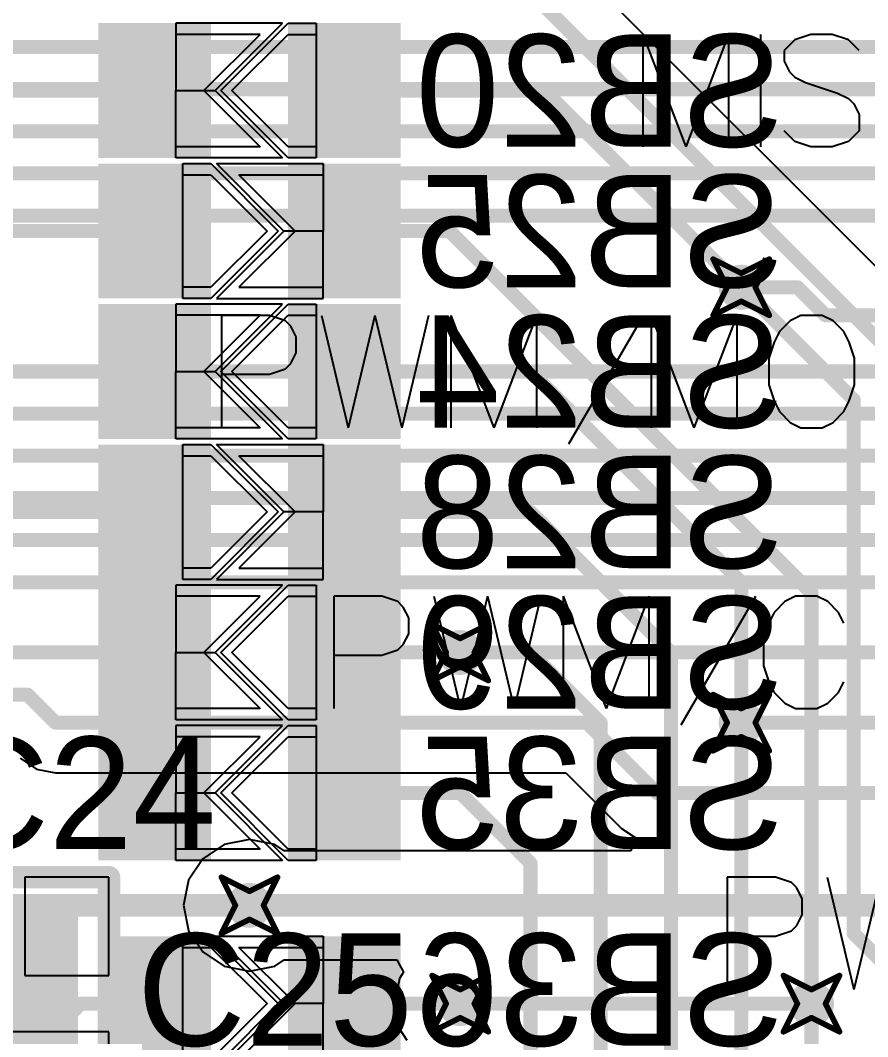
# Model space of a CAD drawing. Header units: millimetres. Extents: x 2.26 to 6.57, y 1.2 to 4.64.
# Drawn here: x 4.2767 to 4.5783, y 2.3164 to 2.6781 of the extents above; entities that cross this region are included whole.
import ezdxf

# ---------------------------------------------------------------- set-up
doc = ezdxf.new("R2010")
doc.units = ezdxf.units.MM
doc.header["$MEASUREMENT"] = 0
for name, color, linetype in [('BottomLayer', 5, 'Continuous'), ('BottomOverlay', 54, 'Continuous'), ('BottomPaste', 16, 'Continuous'), ('BottomSolder', 6, 'Continuous'), ('DrillDrawing', 1, 'Continuous'), ('MultiLayer', 9, 'Continuous'), ('TopLayer', 1, 'Continuous'), ('TopOverlay', 2, 'Continuous'), ('TopPaste', 8, 'Continuous'), ('TopSolder', 216, 'Continuous'), ('ViaHoleLayer', 16, 'Continuous')]:
    doc.layers.add(name, color=color, linetype=linetype)

# ---------------------------------------------------------------- blocks, each defined once
blk = doc.blocks.new('TAN_A_141')
at = {"layer": 'TopLayer'}
for points in [[(-0.085, 0.03), (-0.135, 0.03), (-0.085, -0.03), (-0.135, -0.03)], [(0.025, 0.03), (-0.025, 0.03), (0.025, -0.03), (-0.025, -0.03)]]:
    blk.add_solid(points, dxfattribs=at)
at = {"layer": 'TopOverlay'}
for points, const_width in [([(-0.15, 0.045), (-0.15, -0.045)], 0.008), ([(-0.1, 0.045), (-0.15, 0.045)], 0.008), ([(0.04, 0.045), (-0.005, 0.045)], 0.008), ([(0.04, 0.045), (0.04, 0.01)], 0.008), ([(0.04, 0), (0.04, -0.02)], 0.005), ([(0.05, -0.01), (0.03, -0.01)], 0.005), ([(0.04, -0.03), (0.04, -0.045)], 0.008), ([(-0.1, -0.045), (-0.15, -0.045)], 0.008), ([(0.04, -0.045), (-0.005, -0.045)], 0.008)]:
    blk.add_lwpolyline(points, dxfattribs=dict(at, const_width=const_width))
for points, const_width in [([(-0.152, 0.045, 1), (-0.148, 0.045, 1)], 0.004), ([(-0.152, 0.045, 1), (-0.148, 0.045, 1)], 0.004), ([(-0.102, 0.045, 1), (-0.098, 0.045, 1)], 0.004), ([(-0.007, 0.045, 1), (-0.003, 0.045, 1)], 0.004), ([(0.038, 0.045, 1), (0.042, 0.045, 1)], 0.004), ([(0.038, 0.045, 1), (0.042, 0.045, 1)], 0.004), ([(0.038, 0.01, 1), (0.042, 0.01, 1)], 0.004), ([(0.03875, 0, 1), (0.04125, 0, 1)], 0.0025), ([(0.02875, -0.01, 1), (0.03125, -0.01, 1)], 0.0025), ([(0.04875, -0.01, 1), (0.05125, -0.01, 1)], 0.0025), ([(0.03875, -0.02, 1), (0.04125, -0.02, 1)], 0.0025), ([(0.038, -0.03, 1), (0.042, -0.03, 1)], 0.004), ([(-0.152, -0.045, 1), (-0.148, -0.045, 1)], 0.004), ([(-0.152, -0.045, 1), (-0.148, -0.045, 1)], 0.004), ([(-0.102, -0.045, 1), (-0.098, -0.045, 1)], 0.004), ([(-0.007, -0.045, 1), (-0.003, -0.045, 1)], 0.004), ([(0.038, -0.045, 1), (0.042, -0.045, 1)], 0.004), ([(0.038, -0.045, 1), (0.042, -0.045, 1)], 0.004)]:
    blk.add_lwpolyline(points, format="xyb", close=True, dxfattribs=dict(at, const_width=const_width))
at = {"layer": 'TopPaste'}
for points in [[(-0.085, 0.03), (-0.135, 0.03), (-0.085, -0.03), (-0.135, -0.03)], [(0.025, 0.03), (-0.025, 0.03), (0.025, -0.03), (-0.025, -0.03)]]:
    blk.add_solid(points, dxfattribs=at)
at = {"layer": 'TopSolder'}
for points in [[(-0.081, 0.034), (-0.139, 0.034), (-0.081, -0.034), (-0.139, -0.034)], [(0.029, 0.034), (-0.029, 0.034), (0.029, -0.034), (-0.029, -0.034)]]:
    blk.add_solid(points, dxfattribs=at)
blk = doc.blocks.new('JP2_SMD_B_160')
at = {"layer": 'BottomLayer'}
for p, q in [((-0.02625, 0.02), (-0.02625, 0)), ((0.00375, 0.02), (-0.02625, 0.02)), ((-0.01625, 0), (0.00375, 0.02)), ((-0.00625, 0), (0.01375, 0.02)), ((0.01375, 0.02), (0.02375, 0.02)), ((0.02375, 0.02), (0.02375, -0.02)), ((-0.02625, -0.02), (-0.02625, 0)), ((-0.02625, 0), (-0.01625, 0)), ((-0.02625, 0), (-0.01625, 0)), ((-0.01625, 0), (0.00375, -0.02)), ((0.01375, -0.02), (-0.00625, 0)), ((0.00375, -0.02), (-0.02625, -0.02)), ((0.02375, -0.02), (0.01375, -0.02))]:
    blk.add_line(p, q, dxfattribs=at)
for points in [[(-0.01775, 0.02), (-0.04975, 0.02), (-0.01775, -0.02), (-0.04975, -0.02)], [(0.04975, 0.02), (0.01775, 0.02), (0.04975, -0.02), (0.01775, -0.02)]]:
    blk.add_solid(points, dxfattribs=at)
at = {"layer": 'BottomPaste'}
for p, q in [((-0.02625, 0.02), (-0.02625, 0)), ((0.00375, 0.02), (-0.02625, 0.02)), ((-0.01625, 0), (0.00375, 0.02)), ((-0.00625, 0), (0.01375, 0.02)), ((0.01375, 0.02), (0.02375, 0.02)), ((0.02375, 0.02), (0.02375, -0.02)), ((-0.02625, -0.02), (-0.02625, 0)), ((-0.02625, 0), (-0.01625, 0)), ((-0.02625, 0), (-0.01625, 0)), ((-0.01625, 0), (0.00375, -0.02)), ((0.01375, -0.02), (-0.00625, 0)), ((0.00375, -0.02), (-0.02625, -0.02)), ((0.02375, -0.02), (0.01375, -0.02))]:
    blk.add_line(p, q, dxfattribs=at)
for points in [[(-0.01775, 0.02), (-0.04975, 0.02), (-0.01775, -0.02), (-0.04975, -0.02)], [(0.04975, 0.02), (0.01775, 0.02), (0.04975, -0.02), (0.01775, -0.02)]]:
    blk.add_solid(points, dxfattribs=at)
at = {"layer": 'BottomSolder'}
for p, q in [((-0.02625, 0.024), (-0.02625, 0)), ((0.01175, 0.024), (-0.02625, 0.024)), ((-0.01225, 0), (0.01175, 0.024)), ((-0.01025, 0), (0.01375, 0.024)), ((0.01375, 0.024), (0.02375, 0.024)), ((0.02375, 0.024), (0.02375, -0.024)), ((-0.02625, -0.024), (-0.02625, 0)), ((-0.02625, 0), (-0.01225, 0)), ((-0.02625, 0), (-0.01225, 0)), ((-0.01225, 0), (0.01175, -0.024)), ((0.01375, -0.024), (-0.01025, 0)), ((0.01175, -0.024), (-0.02625, -0.024)), ((0.02375, -0.024), (0.01375, -0.024))]:
    blk.add_line(p, q, dxfattribs=at)
for points in [[(-0.01375, 0.024), (-0.05375, 0.024), (-0.01375, -0.024), (-0.05375, -0.024)], [(0.05375, 0.024), (0.01375, 0.024), (0.05375, -0.024), (0.01375, -0.024)]]:
    blk.add_solid(points, dxfattribs=at)
blk = doc.blocks.new('JP2_SMD_B_162')
at = {"layer": 'BottomLayer'}
for p, q in [((-0.02625, 0.02), (-0.02625, 0)), ((0.00375, 0.02), (-0.02625, 0.02)), ((-0.01625, 0), (0.00375, 0.02)), ((-0.00625, 0), (0.01375, 0.02)), ((0.01375, 0.02), (0.02375, 0.02)), ((0.02375, 0.02), (0.02375, -0.02)), ((-0.02625, -0.02), (-0.02625, 0)), ((-0.02625, 0), (-0.01625, 0)), ((-0.02625, 0), (-0.01625, 0)), ((-0.01625, 0), (0.00375, -0.02)), ((0.01375, -0.02), (-0.00625, 0)), ((0.00375, -0.02), (-0.02625, -0.02)), ((0.02375, -0.02), (0.01375, -0.02))]:
    blk.add_line(p, q, dxfattribs=at)
for points in [[(-0.01775, 0.02), (-0.04975, 0.02), (-0.01775, -0.02), (-0.04975, -0.02)], [(0.04975, 0.02), (0.01775, 0.02), (0.04975, -0.02), (0.01775, -0.02)]]:
    blk.add_solid(points, dxfattribs=at)
at = {"layer": 'BottomPaste'}
for p, q in [((-0.02625, 0.02), (-0.02625, 0)), ((0.00375, 0.02), (-0.02625, 0.02)), ((-0.01625, 0), (0.00375, 0.02)), ((-0.00625, 0), (0.01375, 0.02)), ((0.01375, 0.02), (0.02375, 0.02)), ((0.02375, 0.02), (0.02375, -0.02)), ((-0.02625, -0.02), (-0.02625, 0)), ((-0.02625, 0), (-0.01625, 0)), ((-0.02625, 0), (-0.01625, 0)), ((-0.01625, 0), (0.00375, -0.02)), ((0.01375, -0.02), (-0.00625, 0)), ((0.00375, -0.02), (-0.02625, -0.02)), ((0.02375, -0.02), (0.01375, -0.02))]:
    blk.add_line(p, q, dxfattribs=at)
for points in [[(-0.01775, 0.02), (-0.04975, 0.02), (-0.01775, -0.02), (-0.04975, -0.02)], [(0.04975, 0.02), (0.01775, 0.02), (0.04975, -0.02), (0.01775, -0.02)]]:
    blk.add_solid(points, dxfattribs=at)
at = {"layer": 'BottomSolder'}
for p, q in [((-0.02625, 0.024), (-0.02625, 0)), ((0.01175, 0.024), (-0.02625, 0.024)), ((-0.01225, 0), (0.01175, 0.024)), ((-0.01025, 0), (0.01375, 0.024)), ((0.01375, 0.024), (0.02375, 0.024)), ((0.02375, 0.024), (0.02375, -0.024)), ((-0.02625, -0.024), (-0.02625, 0)), ((-0.02625, 0), (-0.01225, 0)), ((-0.02625, 0), (-0.01225, 0)), ((-0.01225, 0), (0.01175, -0.024)), ((0.01375, -0.024), (-0.01025, 0)), ((0.01175, -0.024), (-0.02625, -0.024)), ((0.02375, -0.024), (0.01375, -0.024))]:
    blk.add_line(p, q, dxfattribs=at)
for points in [[(-0.01375, 0.024), (-0.05375, 0.024), (-0.01375, -0.024), (-0.05375, -0.024)], [(0.05375, 0.024), (0.01375, 0.024), (0.05375, -0.024), (0.01375, -0.024)]]:
    blk.add_solid(points, dxfattribs=at)
blk = doc.blocks.new('JP2_SMD_B_163')
at = {"layer": 'BottomLayer'}
for p, q in [((-0.02625, 0.02), (-0.02625, 0)), ((0.00375, 0.02), (-0.02625, 0.02)), ((-0.01625, 0), (0.00375, 0.02)), ((-0.00625, 0), (0.01375, 0.02)), ((0.01375, 0.02), (0.02375, 0.02)), ((0.02375, 0.02), (0.02375, -0.02)), ((-0.02625, -0.02), (-0.02625, 0)), ((-0.02625, 0), (-0.01625, 0)), ((-0.02625, 0), (-0.01625, 0)), ((-0.01625, 0), (0.00375, -0.02)), ((0.01375, -0.02), (-0.00625, 0)), ((0.00375, -0.02), (-0.02625, -0.02)), ((0.02375, -0.02), (0.01375, -0.02))]:
    blk.add_line(p, q, dxfattribs=at)
for points in [[(-0.01775, 0.02), (-0.04975, 0.02), (-0.01775, -0.02), (-0.04975, -0.02)], [(0.04975, 0.02), (0.01775, 0.02), (0.04975, -0.02), (0.01775, -0.02)]]:
    blk.add_solid(points, dxfattribs=at)
at = {"layer": 'BottomPaste'}
for p, q in [((-0.02625, 0.02), (-0.02625, 0)), ((0.00375, 0.02), (-0.02625, 0.02)), ((-0.01625, 0), (0.00375, 0.02)), ((-0.00625, 0), (0.01375, 0.02)), ((0.01375, 0.02), (0.02375, 0.02)), ((0.02375, 0.02), (0.02375, -0.02)), ((-0.02625, -0.02), (-0.02625, 0)), ((-0.02625, 0), (-0.01625, 0)), ((-0.02625, 0), (-0.01625, 0)), ((-0.01625, 0), (0.00375, -0.02)), ((0.01375, -0.02), (-0.00625, 0)), ((0.00375, -0.02), (-0.02625, -0.02)), ((0.02375, -0.02), (0.01375, -0.02))]:
    blk.add_line(p, q, dxfattribs=at)
for points in [[(-0.01775, 0.02), (-0.04975, 0.02), (-0.01775, -0.02), (-0.04975, -0.02)], [(0.04975, 0.02), (0.01775, 0.02), (0.04975, -0.02), (0.01775, -0.02)]]:
    blk.add_solid(points, dxfattribs=at)
at = {"layer": 'BottomSolder'}
for p, q in [((-0.02625, 0.024), (-0.02625, 0)), ((0.01175, 0.024), (-0.02625, 0.024)), ((-0.01225, 0), (0.01175, 0.024)), ((-0.01025, 0), (0.01375, 0.024)), ((0.01375, 0.024), (0.02375, 0.024)), ((0.02375, 0.024), (0.02375, -0.024)), ((-0.02625, -0.024), (-0.02625, 0)), ((-0.02625, 0), (-0.01225, 0)), ((-0.02625, 0), (-0.01225, 0)), ((-0.01225, 0), (0.01175, -0.024)), ((0.01375, -0.024), (-0.01025, 0)), ((0.01175, -0.024), (-0.02625, -0.024)), ((0.02375, -0.024), (0.01375, -0.024))]:
    blk.add_line(p, q, dxfattribs=at)
for points in [[(-0.01375, 0.024), (-0.05375, 0.024), (-0.01375, -0.024), (-0.05375, -0.024)], [(0.05375, 0.024), (0.01375, 0.024), (0.05375, -0.024), (0.01375, -0.024)]]:
    blk.add_solid(points, dxfattribs=at)
blk = doc.blocks.new('JP2_SMD_B_164')
at = {"layer": 'BottomLayer'}
for p, q in [((-0.02625, 0.02), (-0.02625, 0)), ((0.00375, 0.02), (-0.02625, 0.02)), ((-0.01625, 0), (0.00375, 0.02)), ((-0.00625, 0), (0.01375, 0.02)), ((0.01375, 0.02), (0.02375, 0.02)), ((0.02375, 0.02), (0.02375, -0.02)), ((-0.02625, -0.02), (-0.02625, 0)), ((-0.02625, 0), (-0.01625, 0)), ((-0.02625, 0), (-0.01625, 0)), ((-0.01625, 0), (0.00375, -0.02)), ((0.01375, -0.02), (-0.00625, 0)), ((0.00375, -0.02), (-0.02625, -0.02)), ((0.02375, -0.02), (0.01375, -0.02))]:
    blk.add_line(p, q, dxfattribs=at)
for points in [[(-0.01775, 0.02), (-0.04975, 0.02), (-0.01775, -0.02), (-0.04975, -0.02)], [(0.04975, 0.02), (0.01775, 0.02), (0.04975, -0.02), (0.01775, -0.02)]]:
    blk.add_solid(points, dxfattribs=at)
at = {"layer": 'BottomPaste'}
for p, q in [((-0.02625, 0.02), (-0.02625, 0)), ((0.00375, 0.02), (-0.02625, 0.02)), ((-0.01625, 0), (0.00375, 0.02)), ((-0.00625, 0), (0.01375, 0.02)), ((0.01375, 0.02), (0.02375, 0.02)), ((0.02375, 0.02), (0.02375, -0.02)), ((-0.02625, -0.02), (-0.02625, 0)), ((-0.02625, 0), (-0.01625, 0)), ((-0.02625, 0), (-0.01625, 0)), ((-0.01625, 0), (0.00375, -0.02)), ((0.01375, -0.02), (-0.00625, 0)), ((0.00375, -0.02), (-0.02625, -0.02)), ((0.02375, -0.02), (0.01375, -0.02))]:
    blk.add_line(p, q, dxfattribs=at)
for points in [[(-0.01775, 0.02), (-0.04975, 0.02), (-0.01775, -0.02), (-0.04975, -0.02)], [(0.04975, 0.02), (0.01775, 0.02), (0.04975, -0.02), (0.01775, -0.02)]]:
    blk.add_solid(points, dxfattribs=at)
at = {"layer": 'BottomSolder'}
for p, q in [((-0.02625, 0.024), (-0.02625, 0)), ((0.01175, 0.024), (-0.02625, 0.024)), ((-0.01225, 0), (0.01175, 0.024)), ((-0.01025, 0), (0.01375, 0.024)), ((0.01375, 0.024), (0.02375, 0.024)), ((0.02375, 0.024), (0.02375, -0.024)), ((-0.02625, -0.024), (-0.02625, 0)), ((-0.02625, 0), (-0.01225, 0)), ((-0.02625, 0), (-0.01225, 0)), ((-0.01225, 0), (0.01175, -0.024)), ((0.01375, -0.024), (-0.01025, 0)), ((0.01175, -0.024), (-0.02625, -0.024)), ((0.02375, -0.024), (0.01375, -0.024))]:
    blk.add_line(p, q, dxfattribs=at)
for points in [[(-0.01375, 0.024), (-0.05375, 0.024), (-0.01375, -0.024), (-0.05375, -0.024)], [(0.05375, 0.024), (0.01375, 0.024), (0.05375, -0.024), (0.01375, -0.024)]]:
    blk.add_solid(points, dxfattribs=at)
blk = doc.blocks.new('JP2_SMD_B_166')
at = {"layer": 'BottomLayer'}
for p, q in [((-0.02625, 0.02), (-0.02625, 0)), ((0.00375, 0.02), (-0.02625, 0.02)), ((-0.01625, 0), (0.00375, 0.02)), ((-0.00625, 0), (0.01375, 0.02)), ((0.01375, 0.02), (0.02375, 0.02)), ((0.02375, 0.02), (0.02375, -0.02)), ((-0.02625, -0.02), (-0.02625, 0)), ((-0.02625, 0), (-0.01625, 0)), ((-0.02625, 0), (-0.01625, 0)), ((-0.01625, 0), (0.00375, -0.02)), ((0.01375, -0.02), (-0.00625, 0)), ((0.00375, -0.02), (-0.02625, -0.02)), ((0.02375, -0.02), (0.01375, -0.02))]:
    blk.add_line(p, q, dxfattribs=at)
for points in [[(-0.01775, 0.02), (-0.04975, 0.02), (-0.01775, -0.02), (-0.04975, -0.02)], [(0.04975, 0.02), (0.01775, 0.02), (0.04975, -0.02), (0.01775, -0.02)]]:
    blk.add_solid(points, dxfattribs=at)
at = {"layer": 'BottomPaste'}
for p, q in [((-0.02625, 0.02), (-0.02625, 0)), ((0.00375, 0.02), (-0.02625, 0.02)), ((-0.01625, 0), (0.00375, 0.02)), ((-0.00625, 0), (0.01375, 0.02)), ((0.01375, 0.02), (0.02375, 0.02)), ((0.02375, 0.02), (0.02375, -0.02)), ((-0.02625, -0.02), (-0.02625, 0)), ((-0.02625, 0), (-0.01625, 0)), ((-0.02625, 0), (-0.01625, 0)), ((-0.01625, 0), (0.00375, -0.02)), ((0.01375, -0.02), (-0.00625, 0)), ((0.00375, -0.02), (-0.02625, -0.02)), ((0.02375, -0.02), (0.01375, -0.02))]:
    blk.add_line(p, q, dxfattribs=at)
for points in [[(-0.01775, 0.02), (-0.04975, 0.02), (-0.01775, -0.02), (-0.04975, -0.02)], [(0.04975, 0.02), (0.01775, 0.02), (0.04975, -0.02), (0.01775, -0.02)]]:
    blk.add_solid(points, dxfattribs=at)
at = {"layer": 'BottomSolder'}
for p, q in [((-0.02625, 0.024), (-0.02625, 0)), ((0.01175, 0.024), (-0.02625, 0.024)), ((-0.01225, 0), (0.01175, 0.024)), ((-0.01025, 0), (0.01375, 0.024)), ((0.01375, 0.024), (0.02375, 0.024)), ((0.02375, 0.024), (0.02375, -0.024)), ((-0.02625, -0.024), (-0.02625, 0)), ((-0.02625, 0), (-0.01225, 0)), ((-0.02625, 0), (-0.01225, 0)), ((-0.01225, 0), (0.01175, -0.024)), ((0.01375, -0.024), (-0.01025, 0)), ((0.01175, -0.024), (-0.02625, -0.024)), ((0.02375, -0.024), (0.01375, -0.024))]:
    blk.add_line(p, q, dxfattribs=at)
for points in [[(-0.01375, 0.024), (-0.05375, 0.024), (-0.01375, -0.024), (-0.05375, -0.024)], [(0.05375, 0.024), (0.01375, 0.024), (0.05375, -0.024), (0.01375, -0.024)]]:
    blk.add_solid(points, dxfattribs=at)
blk = doc.blocks.new('JP2_SMD_B_169')
at = {"layer": 'BottomLayer'}
for p, q in [((-0.02625, 0.02), (-0.02625, 0)), ((0.00375, 0.02), (-0.02625, 0.02)), ((-0.01625, 0), (0.00375, 0.02)), ((-0.00625, 0), (0.01375, 0.02)), ((0.01375, 0.02), (0.02375, 0.02)), ((0.02375, 0.02), (0.02375, -0.02)), ((-0.02625, -0.02), (-0.02625, 0)), ((-0.02625, 0), (-0.01625, 0)), ((-0.02625, 0), (-0.01625, 0)), ((-0.01625, 0), (0.00375, -0.02)), ((0.01375, -0.02), (-0.00625, 0)), ((0.00375, -0.02), (-0.02625, -0.02)), ((0.02375, -0.02), (0.01375, -0.02))]:
    blk.add_line(p, q, dxfattribs=at)
for points in [[(-0.01775, 0.02), (-0.04975, 0.02), (-0.01775, -0.02), (-0.04975, -0.02)], [(0.04975, 0.02), (0.01775, 0.02), (0.04975, -0.02), (0.01775, -0.02)]]:
    blk.add_solid(points, dxfattribs=at)
at = {"layer": 'BottomPaste'}
for p, q in [((-0.02625, 0.02), (-0.02625, 0)), ((0.00375, 0.02), (-0.02625, 0.02)), ((-0.01625, 0), (0.00375, 0.02)), ((-0.00625, 0), (0.01375, 0.02)), ((0.01375, 0.02), (0.02375, 0.02)), ((0.02375, 0.02), (0.02375, -0.02)), ((-0.02625, -0.02), (-0.02625, 0)), ((-0.02625, 0), (-0.01625, 0)), ((-0.02625, 0), (-0.01625, 0)), ((-0.01625, 0), (0.00375, -0.02)), ((0.01375, -0.02), (-0.00625, 0)), ((0.00375, -0.02), (-0.02625, -0.02)), ((0.02375, -0.02), (0.01375, -0.02))]:
    blk.add_line(p, q, dxfattribs=at)
for points in [[(-0.01775, 0.02), (-0.04975, 0.02), (-0.01775, -0.02), (-0.04975, -0.02)], [(0.04975, 0.02), (0.01775, 0.02), (0.04975, -0.02), (0.01775, -0.02)]]:
    blk.add_solid(points, dxfattribs=at)
at = {"layer": 'BottomSolder'}
for p, q in [((-0.02625, 0.024), (-0.02625, 0)), ((0.01175, 0.024), (-0.02625, 0.024)), ((-0.01225, 0), (0.01175, 0.024)), ((-0.01025, 0), (0.01375, 0.024)), ((0.01375, 0.024), (0.02375, 0.024)), ((0.02375, 0.024), (0.02375, -0.024)), ((-0.02625, -0.024), (-0.02625, 0)), ((-0.02625, 0), (-0.01225, 0)), ((-0.02625, 0), (-0.01225, 0)), ((-0.01225, 0), (0.01175, -0.024)), ((0.01375, -0.024), (-0.01025, 0)), ((0.01175, -0.024), (-0.02625, -0.024)), ((0.02375, -0.024), (0.01375, -0.024))]:
    blk.add_line(p, q, dxfattribs=at)
for points in [[(-0.01375, 0.024), (-0.05375, 0.024), (-0.01375, -0.024), (-0.05375, -0.024)], [(0.05375, 0.024), (0.01375, 0.024), (0.05375, -0.024), (0.01375, -0.024)]]:
    blk.add_solid(points, dxfattribs=at)
blk = doc.blocks.new('JP2_SMD_B_170')
at = {"layer": 'BottomLayer'}
for p, q in [((-0.02625, 0.02), (-0.02625, 0)), ((0.00375, 0.02), (-0.02625, 0.02)), ((-0.01625, 0), (0.00375, 0.02)), ((-0.00625, 0), (0.01375, 0.02)), ((0.01375, 0.02), (0.02375, 0.02)), ((0.02375, 0.02), (0.02375, -0.02)), ((-0.02625, -0.02), (-0.02625, 0)), ((-0.02625, 0), (-0.01625, 0)), ((-0.02625, 0), (-0.01625, 0)), ((-0.01625, 0), (0.00375, -0.02)), ((0.01375, -0.02), (-0.00625, 0)), ((0.00375, -0.02), (-0.02625, -0.02)), ((0.02375, -0.02), (0.01375, -0.02))]:
    blk.add_line(p, q, dxfattribs=at)
for points in [[(-0.01775, 0.02), (-0.04975, 0.02), (-0.01775, -0.02), (-0.04975, -0.02)], [(0.04975, 0.02), (0.01775, 0.02), (0.04975, -0.02), (0.01775, -0.02)]]:
    blk.add_solid(points, dxfattribs=at)
at = {"layer": 'BottomPaste'}
for p, q in [((-0.02625, 0.02), (-0.02625, 0)), ((0.00375, 0.02), (-0.02625, 0.02)), ((-0.01625, 0), (0.00375, 0.02)), ((-0.00625, 0), (0.01375, 0.02)), ((0.01375, 0.02), (0.02375, 0.02)), ((0.02375, 0.02), (0.02375, -0.02)), ((-0.02625, -0.02), (-0.02625, 0)), ((-0.02625, 0), (-0.01625, 0)), ((-0.02625, 0), (-0.01625, 0)), ((-0.01625, 0), (0.00375, -0.02)), ((0.01375, -0.02), (-0.00625, 0)), ((0.00375, -0.02), (-0.02625, -0.02)), ((0.02375, -0.02), (0.01375, -0.02))]:
    blk.add_line(p, q, dxfattribs=at)
for points in [[(-0.01775, 0.02), (-0.04975, 0.02), (-0.01775, -0.02), (-0.04975, -0.02)], [(0.04975, 0.02), (0.01775, 0.02), (0.04975, -0.02), (0.01775, -0.02)]]:
    blk.add_solid(points, dxfattribs=at)
at = {"layer": 'BottomSolder'}
for p, q in [((-0.02625, 0.024), (-0.02625, 0)), ((0.01175, 0.024), (-0.02625, 0.024)), ((-0.01225, 0), (0.01175, 0.024)), ((-0.01025, 0), (0.01375, 0.024)), ((0.01375, 0.024), (0.02375, 0.024)), ((0.02375, 0.024), (0.02375, -0.024)), ((-0.02625, -0.024), (-0.02625, 0)), ((-0.02625, 0), (-0.01225, 0)), ((-0.02625, 0), (-0.01225, 0)), ((-0.01225, 0), (0.01175, -0.024)), ((0.01375, -0.024), (-0.01025, 0)), ((0.01175, -0.024), (-0.02625, -0.024)), ((0.02375, -0.024), (0.01375, -0.024))]:
    blk.add_line(p, q, dxfattribs=at)
for points in [[(-0.01375, 0.024), (-0.05375, 0.024), (-0.01375, -0.024), (-0.05375, -0.024)], [(0.05375, 0.024), (0.01375, 0.024), (0.05375, -0.024), (0.01375, -0.024)]]:
    blk.add_solid(points, dxfattribs=at)

msp = doc.modelspace()

# ---------------------------------------------------------------- linework, layer by layer
at = {"layer": 'BottomLayer'}
msp.add_line((4.59081, 2.58085), (4.47628, 2.69538), dxfattribs=at)
for points, const_width in [([(4.45327, 2.69315), (4.58827, 2.55815)], 0.005), ([(4.24202, 2.65315), (4.32452, 2.65315)], 0.005), ([(4.39202, 2.65315), (4.46327, 2.65315)], 0.005), ([(4.46327, 2.65315), (4.53327, 2.58315)], 0.005), ([(4.24202, 2.60315), (4.32452, 2.60315)], 0.005), ([(4.39202, 2.60315), (4.42948, 2.60315)], 0.005), ([(4.42948, 2.60315), (4.55827, 2.47436)], 0.005), ([(4.53327, 2.58315), (4.57327, 2.54315)], 0.005), ([(4.24202, 2.55315), (4.32452, 2.55315)], 0.005), ([(4.39202, 2.55315), (4.45827, 2.55315)], 0.005), ([(4.45827, 2.55315), (4.53327, 2.47815)], 0.005), ([(4.57327, 2.35315), (4.57327, 2.54315)], 0.005), ([(4.24202, 2.50315), (4.32452, 2.50315)], 0.005), ([(4.40827, 2.50315), (4.45827, 2.50315)], 0.005), ([(4.45827, 2.50315), (4.50827, 2.45315)], 0.005), ([(4.53327, 2.42815), (4.53327, 2.47815)], 0.005), ([(4.55827, 2.32815), (4.55827, 2.47436)], 0.005), ([(4.24202, 2.45315), (4.32452, 2.45315)], 0.005), ([(4.32452, 2.40315), (4.32452, 2.45315)], 0.005), ([(4.39202, 2.45315), (4.43327, 2.45315)], 0.005), ([(4.43327, 2.45315), (4.45827, 2.45315)], 0.005), ([(4.45827, 2.45315), (4.48327, 2.42815)], 0.005), ([(4.50827, 2.22815), (4.50827, 2.45315)], 0.005), ([(4.48327, 2.10315), (4.48327, 2.42815)], 0.005), ([(4.53327, 2.20815), (4.53327, 2.42815)], 0.005), ([(4.40827, 2.40315), (4.43327, 2.40315)], 0.005), ([(4.43327, 2.40315), (4.45827, 2.37815)], 0.005), ([(4.45827, 2.07815), (4.45827, 2.37815)], 0.005), ([(4.24327, 2.36315), (4.35827, 2.36315)], 0.008), ([(4.57327, 2.35315), (4.58327, 2.34315)], 0.005), ([(4.28327, 2.31315), (4.29827, 2.32815)], 0.005), ([(4.29827, 2.32815), (4.32452, 2.32815)], 0.005), ([(4.39202, 2.32815), (4.43327, 2.32815)], 0.005), ([(4.55827, 2.05315), (4.55827, 2.32815)], 0.005)]:
    msp.add_lwpolyline(points, dxfattribs=dict(at, const_width=const_width))
for points, const_width in [([(4.32327, 2.65315, 1), (4.32577, 2.65315, 1)], 0.0025), ([(4.39077, 2.65315, 1), (4.39327, 2.65315, 1)], 0.0025), ([(4.46202, 2.65315, 1), (4.46452, 2.65315, 1)], 0.0025), ([(4.46202, 2.65315, 1), (4.46452, 2.65315, 1)], 0.0025), ([(4.32327, 2.60315, 1), (4.32577, 2.60315, 1)], 0.0025), ([(4.39077, 2.60315, 1), (4.39327, 2.60315, 1)], 0.0025), ([(4.42823, 2.60315, 1), (4.43073, 2.60315, 1)], 0.0025), ([(4.42823, 2.60315, 1), (4.43073, 2.60315, 1)], 0.0025), ([(4.52927, 2.58315, 1), (4.53727, 2.58315, 1)], 0.008), ([(4.53202, 2.58315, 1), (4.53452, 2.58315, 1)], 0.0025), ([(4.53202, 2.58315, 1), (4.53452, 2.58315, 1)], 0.0025), ([(4.32327, 2.55315, 1), (4.32577, 2.55315, 1)], 0.0025), ([(4.39077, 2.55315, 1), (4.39327, 2.55315, 1)], 0.0025), ([(4.45702, 2.55315, 1), (4.45952, 2.55315, 1)], 0.0025), ([(4.45702, 2.55315, 1), (4.45952, 2.55315, 1)], 0.0025), ([(4.57202, 2.54315, 1), (4.57452, 2.54315, 1)], 0.0025), ([(4.57202, 2.54315, 1), (4.57452, 2.54315, 1)], 0.0025), ([(4.32327, 2.50315, 1), (4.32577, 2.50315, 1)], 0.0025), ([(4.40702, 2.50315, 1), (4.40952, 2.50315, 1)], 0.0025), ([(4.45702, 2.50315, 1), (4.45952, 2.50315, 1)], 0.0025), ([(4.45702, 2.50315, 1), (4.45952, 2.50315, 1)], 0.0025), ([(4.53202, 2.47815, 1), (4.53452, 2.47815, 1)], 0.0025), ([(4.53202, 2.47815, 1), (4.53452, 2.47815, 1)], 0.0025), ([(4.55702, 2.47436, 1), (4.55952, 2.47436, 1)], 0.0025), ([(4.55702, 2.47436, 1), (4.55952, 2.47436, 1)], 0.0025), ([(4.42927, 2.45315, 1), (4.43727, 2.45315, 1)], 0.008), ([(4.32327, 2.45315, 1), (4.32577, 2.45315, 1)], 0.0025), ([(4.32327, 2.45315, 1), (4.32577, 2.45315, 1)], 0.0025), ([(4.39077, 2.45315, 1), (4.39327, 2.45315, 1)], 0.0025), ([(4.43202, 2.45315, 1), (4.43452, 2.45315, 1)], 0.0025), ([(4.43202, 2.45315, 1), (4.43452, 2.45315, 1)], 0.0025), ([(4.45702, 2.45315, 1), (4.45952, 2.45315, 1)], 0.0025), ([(4.45702, 2.45315, 1), (4.45952, 2.45315, 1)], 0.0025), ([(4.50702, 2.45315, 1), (4.50952, 2.45315, 1)], 0.0025), ([(4.50702, 2.45315, 1), (4.50952, 2.45315, 1)], 0.0025), ([(4.52927, 2.42815, 1), (4.53727, 2.42815, 1)], 0.008), ([(4.48202, 2.42815, 1), (4.48452, 2.42815, 1)], 0.0025), ([(4.48202, 2.42815, 1), (4.48452, 2.42815, 1)], 0.0025), ([(4.53202, 2.42815, 1), (4.53452, 2.42815, 1)], 0.0025), ([(4.53202, 2.42815, 1), (4.53452, 2.42815, 1)], 0.0025), ([(4.32327, 2.40315, 1), (4.32577, 2.40315, 1)], 0.0025), ([(4.40702, 2.40315, 1), (4.40952, 2.40315, 1)], 0.0025), ([(4.43202, 2.40315, 1), (4.43452, 2.40315, 1)], 0.0025), ([(4.43202, 2.40315, 1), (4.43452, 2.40315, 1)], 0.0025), ([(4.45702, 2.37815, 1), (4.45952, 2.37815, 1)], 0.0025), ([(4.45702, 2.37815, 1), (4.45952, 2.37815, 1)], 0.0025), ([(4.35427, 2.36315, 1), (4.36227, 2.36315, 1)], 0.008), ([(4.35627, 2.36315, 1), (4.36027, 2.36315, 1)], 0.004), ([(4.57202, 2.35315, 1), (4.57452, 2.35315, 1)], 0.0025), ([(4.57202, 2.35315, 1), (4.57452, 2.35315, 1)], 0.0025), ([(4.42927, 2.32815, 1), (4.43727, 2.32815, 1)], 0.008), ([(4.55427, 2.32815, 1), (4.56227, 2.32815, 1)], 0.008), ([(4.29702, 2.32815, 1), (4.29952, 2.32815, 1)], 0.0025), ([(4.29702, 2.32815, 1), (4.29952, 2.32815, 1)], 0.0025), ([(4.32327, 2.32815, 1), (4.32577, 2.32815, 1)], 0.0025), ([(4.39077, 2.32815, 1), (4.39327, 2.32815, 1)], 0.0025), ([(4.43202, 2.32815, 1), (4.43452, 2.32815, 1)], 0.0025), ([(4.55702, 2.32815, 1), (4.55952, 2.32815, 1)], 0.0025), ([(4.55702, 2.32815, 1), (4.55952, 2.32815, 1)], 0.0025)]:
    msp.add_lwpolyline(points, format="xyb", close=True, dxfattribs=dict(at, const_width=const_width))
at = {"layer": 'DrillDrawing', "const_width": 0.002}
for points in [[(4.52327, 2.59315), (4.53327, 2.58815)], [(4.52327, 2.59315), (4.52827, 2.58315)], [(4.53327, 2.58815), (4.54327, 2.59315)], [(4.53827, 2.58315), (4.54327, 2.59315)], [(4.52327, 2.57315), (4.52827, 2.58315)], [(4.53827, 2.58315), (4.54327, 2.57315)], [(4.52327, 2.57315), (4.53327, 2.57815)], [(4.53327, 2.57815), (4.54327, 2.57315)], [(4.42327, 2.46315), (4.43327, 2.45815)], [(4.42327, 2.46315), (4.42827, 2.45315)], [(4.43327, 2.45815), (4.44327, 2.46315)], [(4.43827, 2.45315), (4.44327, 2.46315)], [(4.42327, 2.44315), (4.42827, 2.45315)], [(4.43827, 2.45315), (4.44327, 2.44315)], [(4.42327, 2.44315), (4.43327, 2.44815)], [(4.43327, 2.44815), (4.44327, 2.44315)], [(4.52327, 2.43815), (4.53327, 2.43315)], [(4.52327, 2.43815), (4.52827, 2.42815)], [(4.53327, 2.43315), (4.54327, 2.43815)], [(4.53827, 2.42815), (4.54327, 2.43815)], [(4.52327, 2.41815), (4.52827, 2.42815)], [(4.53827, 2.42815), (4.54327, 2.41815)], [(4.52327, 2.41815), (4.53327, 2.42315)], [(4.53327, 2.42315), (4.54327, 2.41815)], [(4.34827, 2.37315), (4.35827, 2.36815)], [(4.34827, 2.37315), (4.35327, 2.36315)], [(4.35827, 2.36815), (4.36827, 2.37315)], [(4.36327, 2.36315), (4.36827, 2.37315)], [(4.34827, 2.35315), (4.35327, 2.36315)], [(4.36327, 2.36315), (4.36827, 2.35315)], [(4.34827, 2.35315), (4.35827, 2.35815)], [(4.35827, 2.35815), (4.36827, 2.35315)], [(4.42327, 2.33815), (4.43327, 2.33315)], [(4.42327, 2.33815), (4.42827, 2.32815)], [(4.43327, 2.33315), (4.44327, 2.33815)], [(4.43827, 2.32815), (4.44327, 2.33815)], [(4.54827, 2.33815), (4.55827, 2.33315)], [(4.54827, 2.33815), (4.55327, 2.32815)], [(4.55827, 2.33315), (4.56827, 2.33815)], [(4.56327, 2.32815), (4.56827, 2.33815)], [(4.42327, 2.31815), (4.42827, 2.32815)], [(4.43827, 2.32815), (4.44327, 2.31815)], [(4.54827, 2.31815), (4.55327, 2.32815)], [(4.56327, 2.32815), (4.56827, 2.31815)], [(4.42327, 2.31815), (4.43327, 2.32315)], [(4.43327, 2.32315), (4.44327, 2.31815)], [(4.54827, 2.31815), (4.55827, 2.32315)], [(4.55827, 2.32315), (4.56827, 2.31815)]]:
    msp.add_lwpolyline(points, dxfattribs=at)
at = {"layer": 'DrillDrawing', "const_width": 0.001}
for points in [[(4.52277, 2.59315, 1), (4.52377, 2.59315, 1)], [(4.52277, 2.59315, 1), (4.52377, 2.59315, 1)], [(4.54277, 2.59315, 1), (4.54377, 2.59315, 1)], [(4.54277, 2.59315, 1), (4.54377, 2.59315, 1)], [(4.53277, 2.58815, 1), (4.53377, 2.58815, 1)], [(4.53277, 2.58815, 1), (4.53377, 2.58815, 1)], [(4.52777, 2.58315, 1), (4.52877, 2.58315, 1)], [(4.52777, 2.58315, 1), (4.52877, 2.58315, 1)], [(4.53777, 2.58315, 1), (4.53877, 2.58315, 1)], [(4.53777, 2.58315, 1), (4.53877, 2.58315, 1)], [(4.53277, 2.57815, 1), (4.53377, 2.57815, 1)], [(4.53277, 2.57815, 1), (4.53377, 2.57815, 1)], [(4.52277, 2.57315, 1), (4.52377, 2.57315, 1)], [(4.52277, 2.57315, 1), (4.52377, 2.57315, 1)], [(4.54277, 2.57315, 1), (4.54377, 2.57315, 1)], [(4.54277, 2.57315, 1), (4.54377, 2.57315, 1)], [(4.42277, 2.46315, 1), (4.42377, 2.46315, 1)], [(4.42277, 2.46315, 1), (4.42377, 2.46315, 1)], [(4.44277, 2.46315, 1), (4.44377, 2.46315, 1)], [(4.44277, 2.46315, 1), (4.44377, 2.46315, 1)], [(4.43277, 2.45815, 1), (4.43377, 2.45815, 1)], [(4.43277, 2.45815, 1), (4.43377, 2.45815, 1)], [(4.42777, 2.45315, 1), (4.42877, 2.45315, 1)], [(4.42777, 2.45315, 1), (4.42877, 2.45315, 1)], [(4.43777, 2.45315, 1), (4.43877, 2.45315, 1)], [(4.43777, 2.45315, 1), (4.43877, 2.45315, 1)], [(4.43277, 2.44815, 1), (4.43377, 2.44815, 1)], [(4.43277, 2.44815, 1), (4.43377, 2.44815, 1)], [(4.42277, 2.44315, 1), (4.42377, 2.44315, 1)], [(4.42277, 2.44315, 1), (4.42377, 2.44315, 1)], [(4.44277, 2.44315, 1), (4.44377, 2.44315, 1)], [(4.44277, 2.44315, 1), (4.44377, 2.44315, 1)], [(4.52277, 2.43815, 1), (4.52377, 2.43815, 1)], [(4.52277, 2.43815, 1), (4.52377, 2.43815, 1)], [(4.54277, 2.43815, 1), (4.54377, 2.43815, 1)], [(4.54277, 2.43815, 1), (4.54377, 2.43815, 1)], [(4.53277, 2.43315, 1), (4.53377, 2.43315, 1)], [(4.53277, 2.43315, 1), (4.53377, 2.43315, 1)], [(4.52777, 2.42815, 1), (4.52877, 2.42815, 1)], [(4.52777, 2.42815, 1), (4.52877, 2.42815, 1)], [(4.53777, 2.42815, 1), (4.53877, 2.42815, 1)], [(4.53777, 2.42815, 1), (4.53877, 2.42815, 1)], [(4.53277, 2.42315, 1), (4.53377, 2.42315, 1)], [(4.53277, 2.42315, 1), (4.53377, 2.42315, 1)], [(4.52277, 2.41815, 1), (4.52377, 2.41815, 1)], [(4.52277, 2.41815, 1), (4.52377, 2.41815, 1)], [(4.54277, 2.41815, 1), (4.54377, 2.41815, 1)], [(4.54277, 2.41815, 1), (4.54377, 2.41815, 1)], [(4.34777, 2.37315, 1), (4.34877, 2.37315, 1)], [(4.34777, 2.37315, 1), (4.34877, 2.37315, 1)], [(4.36777, 2.37315, 1), (4.36877, 2.37315, 1)], [(4.36777, 2.37315, 1), (4.36877, 2.37315, 1)], [(4.35777, 2.36815, 1), (4.35877, 2.36815, 1)], [(4.35777, 2.36815, 1), (4.35877, 2.36815, 1)], [(4.35277, 2.36315, 1), (4.35377, 2.36315, 1)], [(4.35277, 2.36315, 1), (4.35377, 2.36315, 1)], [(4.36277, 2.36315, 1), (4.36377, 2.36315, 1)], [(4.36277, 2.36315, 1), (4.36377, 2.36315, 1)], [(4.35777, 2.35815, 1), (4.35877, 2.35815, 1)], [(4.35777, 2.35815, 1), (4.35877, 2.35815, 1)], [(4.34777, 2.35315, 1), (4.34877, 2.35315, 1)], [(4.34777, 2.35315, 1), (4.34877, 2.35315, 1)], [(4.36777, 2.35315, 1), (4.36877, 2.35315, 1)], [(4.36777, 2.35315, 1), (4.36877, 2.35315, 1)], [(4.42277, 2.33815, 1), (4.42377, 2.33815, 1)], [(4.42277, 2.33815, 1), (4.42377, 2.33815, 1)], [(4.44277, 2.33815, 1), (4.44377, 2.33815, 1)], [(4.44277, 2.33815, 1), (4.44377, 2.33815, 1)], [(4.54777, 2.33815, 1), (4.54877, 2.33815, 1)], [(4.54777, 2.33815, 1), (4.54877, 2.33815, 1)], [(4.56777, 2.33815, 1), (4.56877, 2.33815, 1)], [(4.56777, 2.33815, 1), (4.56877, 2.33815, 1)], [(4.43277, 2.33315, 1), (4.43377, 2.33315, 1)], [(4.43277, 2.33315, 1), (4.43377, 2.33315, 1)], [(4.55777, 2.33315, 1), (4.55877, 2.33315, 1)], [(4.55777, 2.33315, 1), (4.55877, 2.33315, 1)], [(4.42777, 2.32815, 1), (4.42877, 2.32815, 1)], [(4.42777, 2.32815, 1), (4.42877, 2.32815, 1)], [(4.43777, 2.32815, 1), (4.43877, 2.32815, 1)], [(4.43777, 2.32815, 1), (4.43877, 2.32815, 1)], [(4.55277, 2.32815, 1), (4.55377, 2.32815, 1)], [(4.55277, 2.32815, 1), (4.55377, 2.32815, 1)], [(4.56277, 2.32815, 1), (4.56377, 2.32815, 1)], [(4.56277, 2.32815, 1), (4.56377, 2.32815, 1)], [(4.43277, 2.32315, 1), (4.43377, 2.32315, 1)], [(4.43277, 2.32315, 1), (4.43377, 2.32315, 1)], [(4.55777, 2.32315, 1), (4.55877, 2.32315, 1)], [(4.55777, 2.32315, 1), (4.55877, 2.32315, 1)], [(4.42277, 2.31815, 1), (4.42377, 2.31815, 1)], [(4.42277, 2.31815, 1), (4.42377, 2.31815, 1)], [(4.44277, 2.31815, 1), (4.44377, 2.31815, 1)], [(4.44277, 2.31815, 1), (4.44377, 2.31815, 1)], [(4.54777, 2.31815, 1), (4.54877, 2.31815, 1)], [(4.54777, 2.31815, 1), (4.54877, 2.31815, 1)], [(4.56777, 2.31815, 1), (4.56877, 2.31815, 1)], [(4.56777, 2.31815, 1), (4.56877, 2.31815, 1)]]:
    msp.add_lwpolyline(points, format="xyb", close=True, dxfattribs=at)
at = {"layer": 'MultiLayer', "const_width": 0.008}
for points in [[(4.52927, 2.58315, 1), (4.53727, 2.58315, 1)], [(4.42927, 2.45315, 1), (4.43727, 2.45315, 1)], [(4.52927, 2.42815, 1), (4.53727, 2.42815, 1)], [(4.35427, 2.36315, 1), (4.36227, 2.36315, 1)], [(4.42927, 2.32815, 1), (4.43727, 2.32815, 1)], [(4.55427, 2.32815, 1), (4.56227, 2.32815, 1)]]:
    msp.add_lwpolyline(points, format="xyb", close=True, dxfattribs=at)
at = {"layer": 'TopLayer'}
for p, q in [((4.27666, 2.41553), (4.28245, 2.41167)), ((4.28245, 2.41167), (4.28928, 2.41031)), ((4.28928, 2.41031), (4.47088, 2.41031)), ((4.47088, 2.41031), (4.49065, 2.39053)), ((4.49065, 2.39053), (4.49065, 2.39053)), ((4.49065, 2.39053), (4.49548, 2.38731)), ((4.34929, 2.38482), (4.34169, 2.37973)), ((4.35827, 2.3866), (4.34929, 2.38482)), ((4.36724, 2.38482), (4.35827, 2.3866)), ((4.37067, 2.38252), (4.36724, 2.38482)), ((4.49548, 2.38731), (4.49403, 2.38252)), ((4.49403, 2.38252), (4.37067, 2.38252)), ((4.34169, 2.37973), (4.3366, 2.37212)), ((4.30827, 2.37315), (4.27827, 2.37315)), ((4.27827, 2.37315), (4.27827, 2.33815)), ((4.30827, 2.33815), (4.30827, 2.37315)), ((4.3366, 2.37212), (4.33482, 2.36315)), ((4.33482, 2.36315), (4.3366, 2.35418)), ((4.3366, 2.35418), (4.34169, 2.34657)), ((4.34169, 2.34657), (4.34929, 2.34148)), ((4.34929, 2.34148), (4.35827, 2.3397)), ((4.35827, 2.3397), (4.36724, 2.34148)), ((4.36724, 2.34148), (4.37067, 2.34378)), ((4.37067, 2.34378), (4.41074, 2.34378)), ((4.41074, 2.34378), (4.4131, 2.33937)), ((4.27827, 2.33815), (4.30827, 2.33815)), ((4.4116, 2.33712), (4.40982, 2.32815)), ((4.4131, 2.33937), (4.4116, 2.33712)), ((4.40982, 2.32815), (4.4116, 2.31918)), ((4.4116, 2.31918), (4.41429, 2.31515)), ((4.30827, 2.31815), (4.26826, 2.31815)), ((4.30827, 2.29599), (4.30827, 2.31815))]:
    msp.add_line(p, q, dxfattribs=at)
for points, const_width in [([(3.88448, 2.66865), (4.64377, 2.66865)], 0.005), ([(3.87827, 2.65365), (4.66377, 2.65365)], 0.005), ([(3.82634, 2.63865), (4.68377, 2.63865)], 0.005), ([(3.83255, 2.62365), (4.76277, 2.62365)], 0.005), ([(3.83877, 2.60865), (4.58827, 2.60865)], 0.005), ([(4.53327, 2.58315), (4.55327, 2.58315)], 0.005), ([(4.55327, 2.58315), (4.56327, 2.57315)], 0.005), ([(4.56327, 2.57315), (4.63827, 2.57315)], 0.005), ([(4.19327, 2.55315), (4.63948, 2.55315)], 0.005), ([(4.18327, 2.53815), (4.64569, 2.53815)], 0.005), ([(4.17327, 2.52315), (4.87327, 2.52315)], 0.005), ([(4.16448, 2.50815), (4.83827, 2.50815)], 0.005), ([(4.15827, 2.49315), (4.66448, 2.49315)], 0.005), ([(4.14827, 2.47815), (4.65827, 2.47815)], 0.005), ([(4.43327, 2.45315), (4.59827, 2.45315)], 0.005), ([(4.11847, 2.43815), (4.27928, 2.43815)], 0.005), ([(4.27928, 2.43815), (4.28928, 2.42815)], 0.005), ([(4.28928, 2.42815), (4.47827, 2.42815)], 0.005), ([(4.47827, 2.42815), (4.50327, 2.40315)], 0.005), ([(4.53327, 2.42815), (4.67327, 2.42815)], 0.005), ([(4.50327, 2.40315), (4.88726, 2.40315)], 0.005), ([(4.35827, 2.36315), (4.64327, 2.36315)], 0.008), ([(4.43327, 2.32815), (4.55827, 2.32815)], 0.005)]:
    msp.add_lwpolyline(points, dxfattribs=dict(at, const_width=const_width))
for points, const_width in [([(4.52927, 2.58315, 1), (4.53727, 2.58315, 1)], 0.008), ([(4.53202, 2.58315, 1), (4.53452, 2.58315, 1)], 0.0025), ([(4.55202, 2.58315, 1), (4.55452, 2.58315, 1)], 0.0025), ([(4.55202, 2.58315, 1), (4.55452, 2.58315, 1)], 0.0025), ([(4.56202, 2.57315, 1), (4.56452, 2.57315, 1)], 0.0025), ([(4.56202, 2.57315, 1), (4.56452, 2.57315, 1)], 0.0025), ([(4.42927, 2.45315, 1), (4.43727, 2.45315, 1)], 0.008), ([(4.43202, 2.45315, 1), (4.43452, 2.45315, 1)], 0.0025), ([(4.27803, 2.43815, 1), (4.28053, 2.43815, 1)], 0.0025), ([(4.27803, 2.43815, 1), (4.28053, 2.43815, 1)], 0.0025), ([(4.52927, 2.42815, 1), (4.53727, 2.42815, 1)], 0.008), ([(4.28803, 2.42815, 1), (4.29053, 2.42815, 1)], 0.0025), ([(4.28803, 2.42815, 1), (4.29053, 2.42815, 1)], 0.0025), ([(4.47702, 2.42815, 1), (4.47952, 2.42815, 1)], 0.0025), ([(4.47702, 2.42815, 1), (4.47952, 2.42815, 1)], 0.0025), ([(4.53202, 2.42815, 1), (4.53452, 2.42815, 1)], 0.0025), ([(4.50202, 2.40315, 1), (4.50452, 2.40315, 1)], 0.0025), ([(4.50202, 2.40315, 1), (4.50452, 2.40315, 1)], 0.0025), ([(4.35427, 2.36315, 1), (4.36227, 2.36315, 1)], 0.008), ([(4.35627, 2.36315, 1), (4.36027, 2.36315, 1)], 0.004), ([(4.42927, 2.32815, 1), (4.43727, 2.32815, 1)], 0.008), ([(4.55427, 2.32815, 1), (4.56227, 2.32815, 1)], 0.008), ([(4.43202, 2.32815, 1), (4.43452, 2.32815, 1)], 0.0025), ([(4.55702, 2.32815, 1), (4.55952, 2.32815, 1)], 0.0025)]:
    msp.add_lwpolyline(points, format="xyb", close=True, dxfattribs=dict(at, const_width=const_width))
at = {"layer": 'TopOverlay'}
for p, q in [((4.49827, 2.67314), (4.49827, 2.63315)), ((4.49827, 2.67314), (4.5135, 2.63315)), ((4.52874, 2.67314), (4.5135, 2.63315)), ((4.52874, 2.67314), (4.52874, 2.63315)), ((4.54016, 2.67314), (4.54016, 2.63315)), ((4.55235, 2.67124), (4.54854, 2.66743)), ((4.55806, 2.67314), (4.55235, 2.67124)), ((4.56568, 2.67314), (4.55806, 2.67314)), ((4.57139, 2.67124), (4.56568, 2.67314)), ((4.5752, 2.66743), (4.57139, 2.67124)), ((4.54854, 2.66743), (4.54854, 2.66362)), ((4.54854, 2.66362), (4.55045, 2.65981)), ((4.55045, 2.65981), (4.55235, 2.65791)), ((4.55235, 2.65791), (4.55616, 2.656)), ((4.55616, 2.656), (4.56759, 2.65219)), ((4.56759, 2.65219), (4.57139, 2.65029)), ((4.57139, 2.65029), (4.5733, 2.64838)), ((4.5733, 2.64838), (4.5752, 2.64458)), ((4.5752, 2.64458), (4.5752, 2.63886)), ((4.55235, 2.63505), (4.54854, 2.63886)), ((4.5752, 2.63886), (4.57139, 2.63505)), ((4.55806, 2.63315), (4.55235, 2.63505)), ((4.57139, 2.63505), (4.56568, 2.63315)), ((4.56568, 2.63315), (4.55806, 2.63315)), ((4.36541, 2.57314), (4.34827, 2.57314)), ((4.34827, 2.57314), (4.34827, 2.53315)), ((4.37112, 2.57124), (4.36541, 2.57314)), ((4.38388, 2.57314), (4.3934, 2.53315)), ((4.40292, 2.57314), (4.3934, 2.53315)), ((4.40292, 2.57314), (4.41244, 2.53315)), ((4.42197, 2.57314), (4.41244, 2.53315)), ((4.42996, 2.57314), (4.42996, 2.53315)), ((4.42996, 2.57314), (4.4452, 2.53315)), ((4.46043, 2.57314), (4.4452, 2.53315)), ((4.46043, 2.57314), (4.46043, 2.53315)), ((4.47186, 2.52744), (4.49852, 2.57314)), ((4.50119, 2.57314), (4.50119, 2.53315)), ((4.50119, 2.57314), (4.51642, 2.53315)), ((4.53166, 2.57314), (4.51642, 2.53315)), ((4.53166, 2.57314), (4.53166, 2.53315)), ((4.55451, 2.57314), (4.5507, 2.57124)), ((4.56213, 2.57314), (4.55451, 2.57314)), ((4.56594, 2.57124), (4.56213, 2.57314)), ((4.37302, 2.56933), (4.37112, 2.57124)), ((4.37493, 2.56552), (4.37302, 2.56933)), ((4.5507, 2.57124), (4.54689, 2.56743)), ((4.56974, 2.56743), (4.56594, 2.57124)), ((4.37493, 2.55981), (4.37493, 2.56552)), ((4.54689, 2.56743), (4.54499, 2.56362)), ((4.57165, 2.56362), (4.56974, 2.56743)), ((4.54499, 2.56362), (4.54308, 2.55791)), ((4.57355, 2.55791), (4.57165, 2.56362)), ((4.37302, 2.556), (4.37493, 2.55981)), ((4.54308, 2.55791), (4.54308, 2.54838)), ((4.57355, 2.54838), (4.57355, 2.55791)), ((4.36541, 2.55219), (4.37112, 2.5541)), ((4.37112, 2.5541), (4.37302, 2.556)), ((4.34827, 2.55219), (4.36541, 2.55219)), ((4.54308, 2.54838), (4.54499, 2.54267)), ((4.57165, 2.54267), (4.57355, 2.54838)), ((4.54499, 2.54267), (4.54689, 2.53886)), ((4.56974, 2.53886), (4.57165, 2.54267)), ((4.54689, 2.53886), (4.5507, 2.53505)), ((4.56594, 2.53505), (4.56974, 2.53886)), ((4.5507, 2.53505), (4.55451, 2.53315)), ((4.55451, 2.53315), (4.56213, 2.53315)), ((4.56213, 2.53315), (4.56594, 2.53505)), ((4.40541, 2.47314), (4.38827, 2.47314)), ((4.38827, 2.47314), (4.38827, 2.43315)), ((4.41112, 2.47124), (4.40541, 2.47314)), ((4.41302, 2.46933), (4.41112, 2.47124)), ((4.42388, 2.47314), (4.4334, 2.43315)), ((4.44292, 2.47314), (4.4334, 2.43315)), ((4.44292, 2.47314), (4.45244, 2.43315)), ((4.46197, 2.47314), (4.45244, 2.43315)), ((4.46996, 2.47314), (4.46996, 2.43315)), ((4.46996, 2.47314), (4.4852, 2.43315)), ((4.50043, 2.47314), (4.4852, 2.43315)), ((4.50043, 2.47314), (4.50043, 2.43315)), ((4.51186, 2.42744), (4.53852, 2.47314)), ((4.5488, 2.47124), (4.545, 2.46743)), ((4.55261, 2.47314), (4.5488, 2.47124)), ((4.56023, 2.47314), (4.55261, 2.47314)), ((4.56404, 2.47124), (4.56023, 2.47314)), ((4.56785, 2.46743), (4.56404, 2.47124)), ((4.41493, 2.46552), (4.41302, 2.46933)), ((4.545, 2.46743), (4.54309, 2.46362)), ((4.56975, 2.46362), (4.56785, 2.46743)), ((4.41493, 2.45981), (4.41493, 2.46552)), ((4.54309, 2.46362), (4.54119, 2.45791)), ((4.41302, 2.456), (4.41493, 2.45981)), ((4.54119, 2.45791), (4.54119, 2.44838)), ((4.40541, 2.45219), (4.41112, 2.4541)), ((4.41112, 2.4541), (4.41302, 2.456)), ((4.38827, 2.45219), (4.40541, 2.45219)), ((4.54119, 2.44838), (4.54309, 2.44267)), ((4.54309, 2.44267), (4.545, 2.43886)), ((4.56785, 2.43886), (4.56975, 2.44267)), ((4.545, 2.43886), (4.5488, 2.43505)), ((4.56404, 2.43505), (4.56785, 2.43886)), ((4.5488, 2.43505), (4.55261, 2.43315)), ((4.56023, 2.43315), (4.56404, 2.43505)), ((4.55261, 2.43315), (4.56023, 2.43315)), ((4.54541, 2.37314), (4.52827, 2.37314)), ((4.52827, 2.37314), (4.52827, 2.33315)), ((4.55112, 2.37124), (4.54541, 2.37314)), ((4.56388, 2.37314), (4.5734, 2.33315)), ((4.58292, 2.37314), (4.5734, 2.33315)), ((4.55302, 2.36933), (4.55112, 2.37124)), ((4.55493, 2.36552), (4.55302, 2.36933)), ((4.55493, 2.35981), (4.55493, 2.36552)), ((4.55302, 2.356), (4.55493, 2.35981)), ((4.55112, 2.3541), (4.55302, 2.356)), ((4.52827, 2.35219), (4.54541, 2.35219)), ((4.54541, 2.35219), (4.55112, 2.3541))]:
    msp.add_line(p, q, dxfattribs=at)
at = {"layer": 'ViaHoleLayer', "const_width": 0.004}
for points in [[(4.53127, 2.58315, 1), (4.53527, 2.58315, 1)], [(4.43127, 2.45315, 1), (4.43527, 2.45315, 1)], [(4.53127, 2.42815, 1), (4.53527, 2.42815, 1)], [(4.35627, 2.36315, 1), (4.36027, 2.36315, 1)], [(4.43127, 2.32815, 1), (4.43527, 2.32815, 1)], [(4.55627, 2.32815, 1), (4.56027, 2.32815, 1)]]:
    msp.add_lwpolyline(points, format="xyb", close=True, dxfattribs=at)

# ---------------------------------------------------------------- block references
for name, p, rotation in [('JP2_SMD_B_169', (4.35827, 2.65315), 360), ('JP2_SMD_B_160', (4.35827, 2.60315), 180), ('JP2_SMD_B_166', (4.35827, 2.55315), 360), ('JP2_SMD_B_170', (4.35827, 2.50315), 180), ('JP2_SMD_B_162', (4.35827, 2.45315), 360), ('JP2_SMD_B_164', (4.35827, 2.40315), 360), ('TAN_A_141', (4.15827, 2.32815), 180), ('JP2_SMD_B_163', (4.35827, 2.32815), 180)]:
    msp.add_blockref(name, p, dxfattribs=dict(rotation=rotation))

# ---------------------------------------------------------------- texts
at = {"layer": 'BottomOverlay', "text_generation_flag": 2}
for s, p in [('SB20', (4.54827, 2.63315)), ('SB25', (4.54827, 2.58315)), ('SB24', (4.54827, 2.53315)), ('SB28', (4.54827, 2.48315)), ('SB29', (4.54827, 2.43315)), ('SB35', (4.54827, 2.38315)), ('SB36', (4.54827, 2.31315))]:
    msp.add_text(s, height=0.04, dxfattribs=at).set_placement(p)
at = {"layer": 'TopOverlay'}
for s, p in [('C24', (4.24827, 2.38315)), ('C25', (4.31827, 2.31315))]:
    msp.add_text(s, height=0.04, dxfattribs=at).set_placement(p)

doc.saveas('drawing.dxf')
